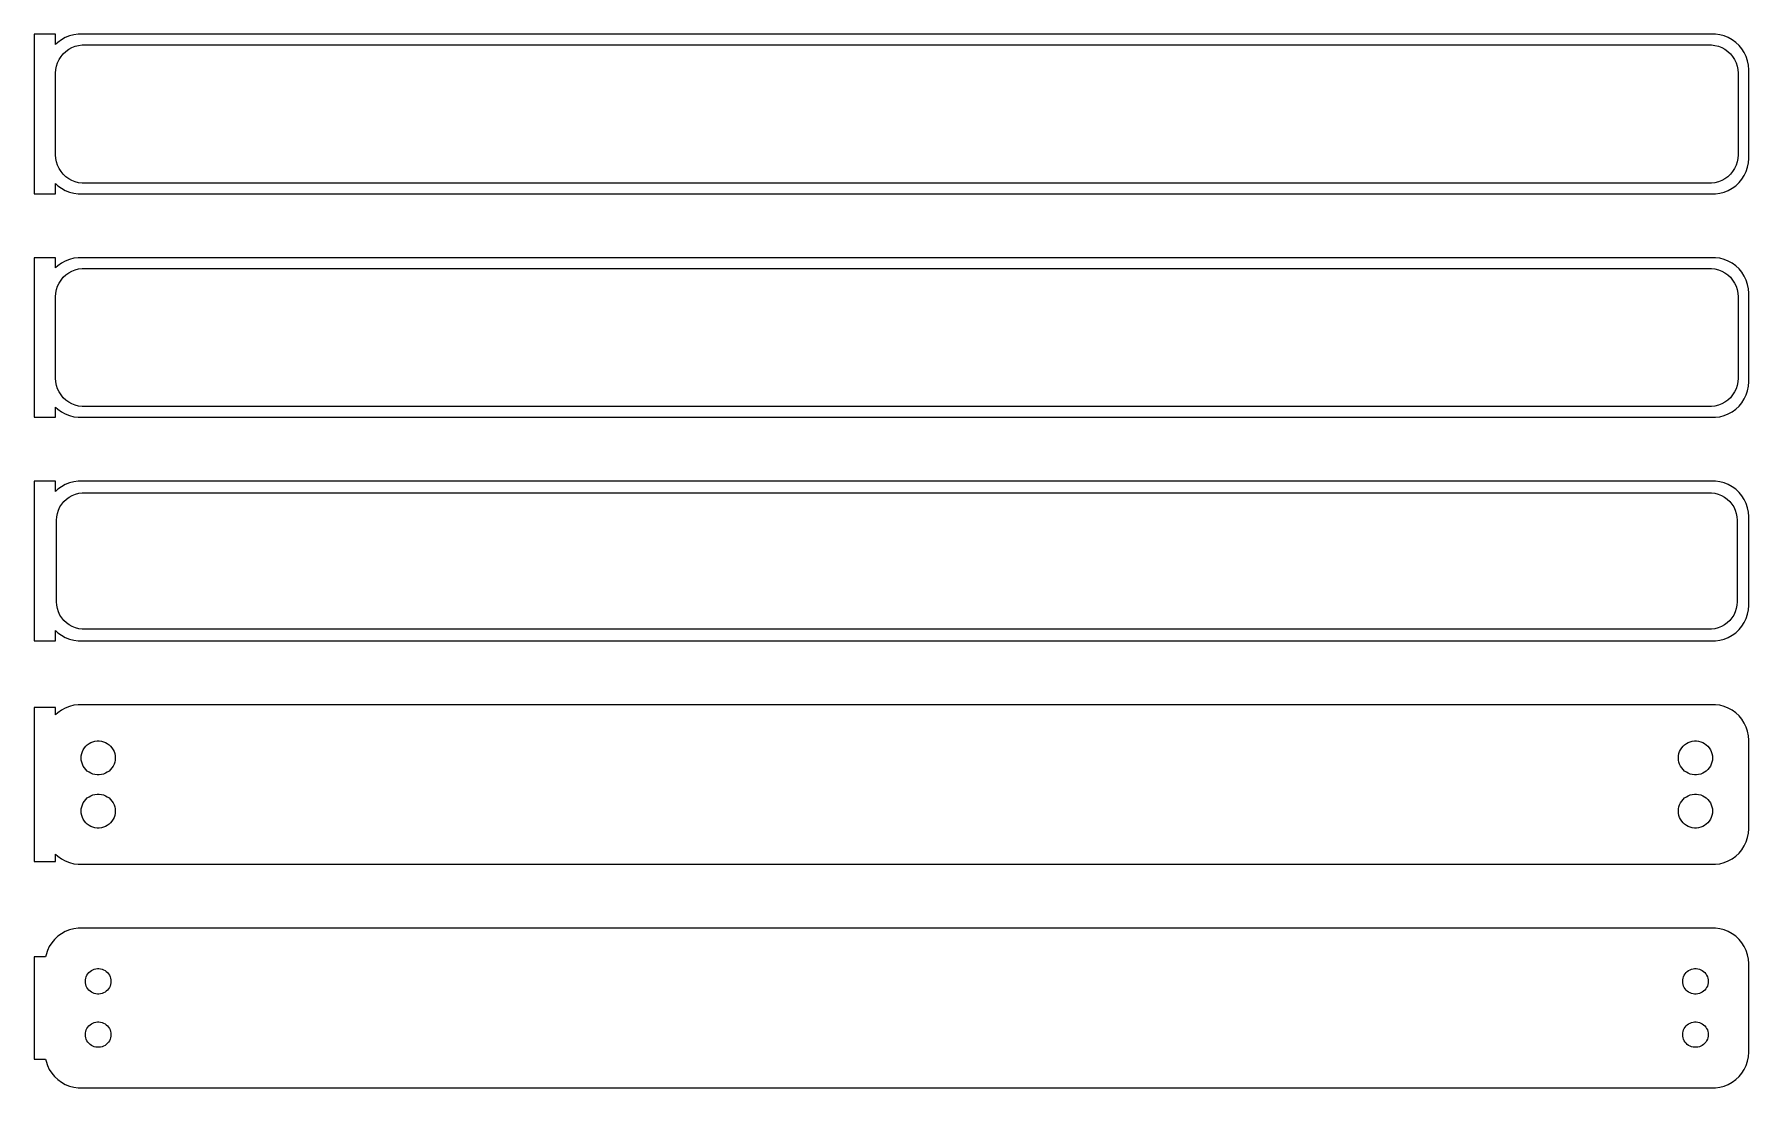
# Model space of a CAD drawing. Header units: metres. Extents: x -122 to 120, y 115 to 263.
import ezdxf

# ---------------------------------------------------------------- set-up
doc = ezdxf.new("R2010")
doc.units = ezdxf.units.M

msp = doc.modelspace()

# ---------------------------------------------------------------- linework, layer by layer
for p, q in [((-118.5, 263.24), (-121.5, 263.24)), ((-121.5, 263.24), (-121.5, 240.76)), ((-118.5, 261.809), (-118.5, 263.24)), ((-115.314, 263.24), (-115.937, 263.161)), ((115.314, 263.24), (-115.314, 263.24)), ((115.937, 263.161), (115.314, 263.24)), ((-118.187, 262.103), (-118.5, 261.809)), ((-117.679, 262.472), (-118.187, 262.103)), ((-117.129, 262.774), (-117.679, 262.472)), ((-117.416, 260.488), (-117.05, 260.832)), ((-116.545, 263.005), (-117.129, 262.774)), ((-117.05, 260.832), (-116.643, 261.127)), ((-116.643, 261.127), (-116.203, 261.369)), ((-115.937, 263.161), (-116.545, 263.005)), ((-116.203, 261.369), (-115.736, 261.554)), ((-115.736, 261.554), (-115.25, 261.679)), ((-115.25, 261.679), (-114.751, 261.742)), ((-114.751, 261.742), (114.751, 261.742)), ((114.751, 261.742), (115.25, 261.679)), ((115.25, 261.679), (115.736, 261.554)), ((115.736, 261.554), (116.203, 261.369)), ((116.545, 263.005), (115.937, 263.161)), ((116.203, 261.369), (116.643, 261.127)), ((117.129, 262.774), (116.545, 263.005)), ((116.643, 261.127), (117.05, 260.832)), ((117.05, 260.832), (117.416, 260.488)), ((117.679, 262.472), (117.129, 262.774)), ((118.187, 262.103), (117.679, 262.472)), ((118.645, 261.673), (118.187, 262.103)), ((119.045, 261.189), (118.645, 261.673)), ((119.382, 260.659), (119.045, 261.189)), ((-118.468, 258.251), (-118.374, 258.745)), ((-118.374, 258.745), (-118.219, 259.222)), ((-118.219, 259.222), (-118.005, 259.677)), ((-118.005, 259.677), (-117.736, 260.101)), ((-117.736, 260.101), (-117.416, 260.488)), ((117.416, 260.488), (117.736, 260.101)), ((117.736, 260.101), (118.005, 259.677)), ((118.005, 259.677), (118.219, 259.222)), ((118.219, 259.222), (118.374, 258.745)), ((118.374, 258.745), (118.468, 258.251)), ((119.649, 260.091), (119.382, 260.659)), ((119.843, 259.493), (119.649, 260.091)), ((119.961, 258.877), (119.843, 259.493)), ((120, 258.25), (119.961, 258.877)), ((-118.5, 257.75), (-118.468, 258.251)), ((-118.5, 246.25), (-118.5, 257.75)), ((118.468, 258.251), (118.5, 257.75)), ((118.5, 257.75), (118.5, 246.25)), ((120, 245.75), (120, 258.25)), ((-118.468, 245.749), (-118.5, 246.25)), ((-118.374, 245.255), (-118.468, 245.749)), ((-118.219, 244.778), (-118.374, 245.255)), ((-118.005, 244.323), (-118.219, 244.778)), ((-117.736, 243.899), (-118.005, 244.323)), ((118.005, 244.323), (117.736, 243.899)), ((118.219, 244.778), (118.005, 244.323)), ((118.374, 245.255), (118.219, 244.778)), ((118.468, 245.749), (118.374, 245.255)), ((118.5, 246.25), (118.468, 245.749)), ((119.649, 243.909), (119.843, 244.507)), ((119.843, 244.507), (119.961, 245.123)), ((119.961, 245.123), (120, 245.75)), ((-118.5, 242.191), (-118.187, 241.897)), ((-118.5, 240.76), (-118.5, 242.191)), ((-118.187, 241.897), (-117.679, 241.528)), ((-117.416, 243.512), (-117.736, 243.899)), ((-117.679, 241.528), (-117.129, 241.226)), ((-117.05, 243.168), (-117.416, 243.512)), ((-116.643, 242.873), (-117.05, 243.168)), ((-116.203, 242.631), (-116.643, 242.873)), ((-115.736, 242.446), (-116.203, 242.631)), ((-115.25, 242.321), (-115.736, 242.446)), ((-114.751, 242.258), (-115.25, 242.321)), ((114.751, 242.258), (-114.751, 242.258)), ((115.25, 242.321), (114.751, 242.258)), ((115.736, 242.446), (115.25, 242.321)), ((116.203, 242.631), (115.736, 242.446)), ((116.643, 242.873), (116.203, 242.631)), ((117.05, 243.168), (116.643, 242.873)), ((117.416, 243.512), (117.05, 243.168)), ((117.129, 241.226), (117.679, 241.528)), ((117.736, 243.899), (117.416, 243.512)), ((117.679, 241.528), (118.187, 241.897)), ((118.187, 241.897), (118.645, 242.327)), ((118.645, 242.327), (119.045, 242.811)), ((119.045, 242.811), (119.382, 243.341)), ((119.382, 243.341), (119.649, 243.909)), ((-121.5, 240.76), (-118.5, 240.76)), ((-117.129, 241.226), (-116.545, 240.995)), ((-116.545, 240.995), (-115.937, 240.839)), ((-115.937, 240.839), (-115.314, 240.76)), ((-115.314, 240.76), (115.314, 240.76)), ((115.314, 240.76), (115.937, 240.839)), ((115.937, 240.839), (116.545, 240.995)), ((116.545, 240.995), (117.129, 241.226)), ((-118.5, 231.74), (-121.5, 231.74)), ((-121.5, 231.74), (-121.5, 209.26)), ((-118.5, 230.309), (-118.5, 231.74)), ((-118.187, 230.603), (-118.5, 230.309)), ((-117.679, 230.972), (-118.187, 230.603)), ((-117.129, 231.274), (-117.679, 230.972)), ((-116.545, 231.505), (-117.129, 231.274)), ((-117.05, 229.332), (-116.643, 229.627)), ((-116.643, 229.627), (-116.203, 229.869)), ((-115.937, 231.661), (-116.545, 231.505)), ((-116.203, 229.869), (-115.736, 230.054)), ((-115.314, 231.74), (-115.937, 231.661)), ((-115.736, 230.054), (-115.25, 230.179)), ((115.314, 231.74), (-115.314, 231.74)), ((-115.25, 230.179), (-114.751, 230.242)), ((-114.751, 230.242), (114.751, 230.242)), ((114.751, 230.242), (115.25, 230.179)), ((115.25, 230.179), (115.736, 230.054)), ((115.937, 231.661), (115.314, 231.74)), ((115.736, 230.054), (116.203, 229.869)), ((116.545, 231.505), (115.937, 231.661)), ((116.203, 229.869), (116.643, 229.627)), ((117.129, 231.274), (116.545, 231.505)), ((116.643, 229.627), (117.05, 229.332)), ((117.679, 230.972), (117.129, 231.274)), ((118.187, 230.603), (117.679, 230.972)), ((118.645, 230.173), (118.187, 230.603)), ((119.045, 229.689), (118.645, 230.173)), ((119.382, 229.159), (119.045, 229.689)), ((-118.468, 226.751), (-118.374, 227.245)), ((-118.374, 227.245), (-118.219, 227.722)), ((-118.219, 227.722), (-118.005, 228.177)), ((-118.005, 228.177), (-117.736, 228.601)), ((-117.736, 228.601), (-117.416, 228.988)), ((-117.416, 228.988), (-117.05, 229.332)), ((117.05, 229.332), (117.416, 228.988)), ((117.416, 228.988), (117.736, 228.601)), ((117.736, 228.601), (118.005, 228.177)), ((118.005, 228.177), (118.219, 227.722)), ((118.219, 227.722), (118.374, 227.245)), ((118.374, 227.245), (118.468, 226.751)), ((119.649, 228.591), (119.382, 229.159)), ((119.843, 227.993), (119.649, 228.591)), ((119.961, 227.377), (119.843, 227.993)), ((120, 226.75), (119.961, 227.377)), ((-118.5, 226.25), (-118.468, 226.751)), ((-118.5, 214.75), (-118.5, 226.25)), ((118.468, 226.751), (118.5, 226.25)), ((118.5, 226.25), (118.5, 214.75)), ((120, 214.25), (120, 226.75)), ((-118.468, 214.249), (-118.5, 214.75)), ((-118.374, 213.755), (-118.468, 214.249)), ((-118.219, 213.278), (-118.374, 213.755)), ((-118.005, 212.823), (-118.219, 213.278)), ((-117.736, 212.399), (-118.005, 212.823)), ((118.005, 212.823), (117.736, 212.399)), ((118.219, 213.278), (118.005, 212.823)), ((118.374, 213.755), (118.219, 213.278)), ((118.468, 214.249), (118.374, 213.755)), ((118.5, 214.75), (118.468, 214.249)), ((119.649, 212.409), (119.843, 213.007)), ((119.843, 213.007), (119.961, 213.623)), ((119.961, 213.623), (120, 214.25)), ((-118.5, 210.691), (-118.187, 210.397)), ((-118.5, 209.26), (-118.5, 210.691)), ((-118.187, 210.397), (-117.679, 210.028)), ((-117.416, 212.012), (-117.736, 212.399)), ((-117.05, 211.668), (-117.416, 212.012)), ((-116.643, 211.373), (-117.05, 211.668)), ((-116.203, 211.131), (-116.643, 211.373)), ((-115.736, 210.946), (-116.203, 211.131)), ((-115.25, 210.821), (-115.736, 210.946)), ((-114.751, 210.758), (-115.25, 210.821)), ((114.751, 210.758), (-114.751, 210.758)), ((115.25, 210.821), (114.751, 210.758)), ((115.736, 210.946), (115.25, 210.821)), ((116.203, 211.131), (115.736, 210.946)), ((116.643, 211.373), (116.203, 211.131)), ((117.05, 211.668), (116.643, 211.373)), ((117.416, 212.012), (117.05, 211.668)), ((117.736, 212.399), (117.416, 212.012)), ((117.679, 210.028), (118.187, 210.397)), ((118.187, 210.397), (118.645, 210.827)), ((118.645, 210.827), (119.045, 211.311)), ((119.045, 211.311), (119.382, 211.841)), ((119.382, 211.841), (119.649, 212.409)), ((-121.5, 209.26), (-118.5, 209.26)), ((-117.679, 210.028), (-117.129, 209.726)), ((-117.129, 209.726), (-116.545, 209.495)), ((-116.545, 209.495), (-115.937, 209.339)), ((-115.937, 209.339), (-115.314, 209.26)), ((-115.314, 209.26), (115.314, 209.26)), ((115.314, 209.26), (115.937, 209.339)), ((115.937, 209.339), (116.545, 209.495)), ((116.545, 209.495), (117.129, 209.726)), ((117.129, 209.726), (117.679, 210.028)), ((-118.5, 200.24), (-121.5, 200.24)), ((-121.5, 200.24), (-121.5, 177.76)), ((-118.5, 198.809), (-118.5, 200.24)), ((-118.187, 199.103), (-118.5, 198.809)), ((-117.679, 199.472), (-118.187, 199.103)), ((-117.129, 199.774), (-117.679, 199.472)), ((-116.545, 200.005), (-117.129, 199.774)), ((-116.575, 198.02), (-116.149, 198.254)), ((-115.937, 200.161), (-116.545, 200.005)), ((-116.149, 198.254), (-115.697, 198.433)), ((-115.314, 200.24), (-115.937, 200.161)), ((-115.697, 198.433), (-115.226, 198.554)), ((115.314, 200.24), (-115.314, 200.24)), ((-115.226, 198.554), (-114.743, 198.615)), ((-114.743, 198.615), (114.743, 198.615)), ((114.743, 198.615), (115.226, 198.554)), ((115.226, 198.554), (115.697, 198.433)), ((115.937, 200.161), (115.314, 200.24)), ((115.697, 198.433), (116.149, 198.254)), ((116.545, 200.005), (115.937, 200.161)), ((116.149, 198.254), (116.575, 198.02)), ((117.129, 199.774), (116.545, 200.005)), ((117.679, 199.472), (117.129, 199.774)), ((118.187, 199.103), (117.679, 199.472)), ((118.645, 198.673), (118.187, 199.103)), ((119.045, 198.189), (118.645, 198.673)), ((119.382, 197.659), (119.045, 198.189)), ((-118.342, 195.235), (-118.251, 195.713)), ((-118.251, 195.713), (-118.101, 196.176)), ((-118.101, 196.176), (-117.894, 196.616)), ((-117.894, 196.616), (-117.633, 197.026)), ((-117.633, 197.026), (-117.323, 197.401)), ((-117.323, 197.401), (-116.969, 197.734)), ((-116.969, 197.734), (-116.575, 198.02)), ((116.575, 198.02), (116.969, 197.734)), ((116.969, 197.734), (117.323, 197.401)), ((117.323, 197.401), (117.633, 197.026)), ((117.633, 197.026), (117.894, 196.616)), ((117.894, 196.616), (118.101, 196.176)), ((118.101, 196.176), (118.251, 195.713)), ((118.251, 195.713), (118.342, 195.235)), ((119.649, 197.091), (119.382, 197.659)), ((119.843, 196.493), (119.649, 197.091)), ((119.961, 195.877), (119.843, 196.493)), ((120, 195.25), (119.961, 195.877)), ((-118.373, 194.75), (-118.342, 195.235)), ((-118.373, 183.25), (-118.373, 194.75)), ((118.342, 195.235), (118.373, 194.75)), ((118.373, 194.75), (118.373, 183.25)), ((120, 182.75), (120, 195.25)), ((-118.342, 182.765), (-118.373, 183.25)), ((-118.251, 182.287), (-118.342, 182.765)), ((-118.101, 181.824), (-118.251, 182.287)), ((-117.894, 181.384), (-118.101, 181.824)), ((-117.633, 180.974), (-117.894, 181.384)), ((117.894, 181.384), (117.633, 180.974)), ((118.101, 181.824), (117.894, 181.384)), ((118.251, 182.287), (118.101, 181.824)), ((118.342, 182.765), (118.251, 182.287)), ((118.373, 183.25), (118.342, 182.765)), ((119.649, 180.909), (119.843, 181.507)), ((119.843, 181.507), (119.961, 182.123)), ((119.961, 182.123), (120, 182.75)), ((-118.5, 179.191), (-118.187, 178.897)), ((-118.5, 177.76), (-118.5, 179.191)), ((-118.187, 178.897), (-117.679, 178.528)), ((-117.323, 180.599), (-117.633, 180.974)), ((-116.969, 180.266), (-117.323, 180.599)), ((-116.575, 179.98), (-116.969, 180.266)), ((-116.149, 179.746), (-116.575, 179.98)), ((-115.697, 179.567), (-116.149, 179.746)), ((-115.226, 179.446), (-115.697, 179.567)), ((-114.743, 179.385), (-115.226, 179.446)), ((114.743, 179.385), (-114.743, 179.385)), ((115.226, 179.446), (114.743, 179.385)), ((115.697, 179.567), (115.226, 179.446)), ((116.149, 179.746), (115.697, 179.567)), ((116.575, 179.98), (116.149, 179.746)), ((116.969, 180.266), (116.575, 179.98)), ((117.323, 180.599), (116.969, 180.266)), ((117.633, 180.974), (117.323, 180.599)), ((117.679, 178.528), (118.187, 178.897)), ((118.187, 178.897), (118.645, 179.327)), ((118.645, 179.327), (119.045, 179.811)), ((119.045, 179.811), (119.382, 180.341)), ((119.382, 180.341), (119.649, 180.909)), ((-121.5, 177.76), (-118.5, 177.76)), ((-117.679, 178.528), (-117.129, 178.226)), ((-117.129, 178.226), (-116.545, 177.995)), ((-116.545, 177.995), (-115.937, 177.839)), ((-115.937, 177.839), (-115.314, 177.76)), ((-115.314, 177.76), (115.314, 177.76)), ((115.314, 177.76), (115.937, 177.839)), ((115.937, 177.839), (116.545, 177.995)), ((116.545, 177.995), (117.129, 178.226)), ((117.129, 178.226), (117.679, 178.528)), ((-118.5, 168.365), (-121.5, 168.365)), ((-121.5, 168.365), (-121.5, 146.635)), ((-118.5, 167.309), (-118.5, 168.365)), ((-118.187, 167.603), (-118.5, 167.309)), ((-117.679, 167.972), (-118.187, 167.603)), ((-117.129, 168.274), (-117.679, 167.972)), ((-116.545, 168.505), (-117.129, 168.274)), ((-115.937, 168.661), (-116.545, 168.505)), ((-115.314, 168.74), (-115.937, 168.661)), ((115.314, 168.74), (-115.314, 168.74)), ((115.937, 168.661), (115.314, 168.74)), ((116.545, 168.505), (115.937, 168.661)), ((117.129, 168.274), (116.545, 168.505)), ((117.679, 167.972), (117.129, 168.274)), ((118.187, 167.603), (117.679, 167.972)), ((118.645, 167.173), (118.187, 167.603)), ((119.045, 166.689), (118.645, 167.173)), ((119.382, 166.159), (119.045, 166.689)), ((119.649, 165.591), (119.382, 166.159)), ((119.843, 164.993), (119.649, 165.591)), ((119.961, 164.377), (119.843, 164.993)), ((120, 163.75), (119.961, 164.377)), ((-114.881, 161.551), (-114.825, 161.847)), ((-114.825, 161.847), (-114.731, 162.133)), ((-114.731, 162.133), (-114.603, 162.406)), ((-114.603, 162.406), (-114.442, 162.661)), ((-114.442, 162.661), (-114.25, 162.893)), ((-114.25, 162.893), (-114.03, 163.099)), ((-114.03, 163.099), (-113.786, 163.276)), ((-113.786, 163.276), (-113.522, 163.422)), ((-113.522, 163.422), (-113.242, 163.533)), ((-113.242, 163.533), (-112.95, 163.607)), ((-112.95, 163.607), (-112.651, 163.645)), ((-112.651, 163.645), (-112.349, 163.645)), ((-112.349, 163.645), (-112.05, 163.607)), ((-112.05, 163.607), (-111.758, 163.533)), ((-111.758, 163.533), (-111.478, 163.422)), ((-111.478, 163.422), (-111.214, 163.276)), ((-111.214, 163.276), (-110.97, 163.099)), ((-110.97, 163.099), (-110.75, 162.893)), ((-110.75, 162.893), (-110.558, 162.661)), ((-110.558, 162.661), (-110.397, 162.406)), ((-110.397, 162.406), (-110.269, 162.133)), ((-110.269, 162.133), (-110.175, 161.847)), ((-110.175, 161.847), (-110.119, 161.551)), ((110.119, 161.551), (110.175, 161.847)), ((110.175, 161.847), (110.269, 162.133)), ((110.269, 162.133), (110.397, 162.406)), ((110.397, 162.406), (110.558, 162.661)), ((110.558, 162.661), (110.75, 162.893)), ((110.75, 162.893), (110.97, 163.099)), ((110.97, 163.099), (111.214, 163.276)), ((111.214, 163.276), (111.478, 163.422)), ((111.478, 163.422), (111.758, 163.533)), ((111.758, 163.533), (112.05, 163.607)), ((112.05, 163.607), (112.349, 163.645)), ((112.349, 163.645), (112.651, 163.645)), ((112.651, 163.645), (112.95, 163.607)), ((112.95, 163.607), (113.242, 163.533)), ((113.242, 163.533), (113.522, 163.422)), ((113.522, 163.422), (113.786, 163.276)), ((113.786, 163.276), (114.03, 163.099)), ((114.03, 163.099), (114.25, 162.893)), ((114.25, 162.893), (114.442, 162.661)), ((114.442, 162.661), (114.603, 162.406)), ((114.603, 162.406), (114.731, 162.133)), ((114.731, 162.133), (114.825, 161.847)), ((114.825, 161.847), (114.881, 161.551)), ((120, 151.25), (120, 163.75)), ((-114.9, 161.25), (-114.881, 161.551)), ((-114.881, 160.949), (-114.9, 161.25)), ((-114.825, 160.653), (-114.881, 160.949)), ((-114.731, 160.367), (-114.825, 160.653)), ((-114.603, 160.094), (-114.731, 160.367)), ((-114.442, 159.839), (-114.603, 160.094)), ((-114.25, 159.607), (-114.442, 159.839)), ((-114.03, 159.401), (-114.25, 159.607)), ((-113.786, 159.224), (-114.03, 159.401)), ((-110.97, 159.401), (-111.214, 159.224)), ((-110.75, 159.607), (-110.97, 159.401)), ((-110.558, 159.839), (-110.75, 159.607)), ((-110.397, 160.094), (-110.558, 159.839)), ((-110.269, 160.367), (-110.397, 160.094)), ((-110.175, 160.653), (-110.269, 160.367)), ((-110.119, 160.949), (-110.175, 160.653)), ((-110.119, 161.551), (-110.1, 161.25)), ((-110.1, 161.25), (-110.119, 160.949)), ((110.1, 161.25), (110.119, 161.551)), ((110.119, 160.949), (110.1, 161.25)), ((110.175, 160.653), (110.119, 160.949)), ((110.269, 160.367), (110.175, 160.653)), ((110.397, 160.094), (110.269, 160.367)), ((110.558, 159.839), (110.397, 160.094)), ((110.75, 159.607), (110.558, 159.839)), ((110.97, 159.401), (110.75, 159.607)), ((111.214, 159.224), (110.97, 159.401)), ((114.03, 159.401), (113.786, 159.224)), ((114.25, 159.607), (114.03, 159.401)), ((114.442, 159.839), (114.25, 159.607)), ((114.603, 160.094), (114.442, 159.839)), ((114.731, 160.367), (114.603, 160.094)), ((114.825, 160.653), (114.731, 160.367)), ((114.881, 160.949), (114.825, 160.653)), ((114.881, 161.551), (114.9, 161.25)), ((114.9, 161.25), (114.881, 160.949)), ((-113.522, 159.078), (-113.786, 159.224)), ((-113.242, 158.967), (-113.522, 159.078)), ((-112.95, 158.893), (-113.242, 158.967)), ((-112.651, 158.855), (-112.95, 158.893)), ((-112.349, 158.855), (-112.651, 158.855)), ((-112.05, 158.893), (-112.349, 158.855)), ((-111.758, 158.967), (-112.05, 158.893)), ((-111.478, 159.078), (-111.758, 158.967)), ((-111.214, 159.224), (-111.478, 159.078)), ((111.478, 159.078), (111.214, 159.224)), ((111.758, 158.967), (111.478, 159.078)), ((112.05, 158.893), (111.758, 158.967)), ((112.349, 158.855), (112.05, 158.893)), ((112.651, 158.855), (112.349, 158.855)), ((112.95, 158.893), (112.651, 158.855)), ((113.242, 158.967), (112.95, 158.893)), ((113.522, 159.078), (113.242, 158.967)), ((113.786, 159.224), (113.522, 159.078)), ((-114.825, 154.347), (-114.731, 154.633)), ((-114.731, 154.633), (-114.603, 154.906)), ((-114.603, 154.906), (-114.442, 155.161)), ((-114.442, 155.161), (-114.25, 155.393)), ((-114.25, 155.393), (-114.03, 155.599)), ((-114.03, 155.599), (-113.786, 155.776)), ((-113.786, 155.776), (-113.522, 155.922)), ((-113.522, 155.922), (-113.242, 156.033)), ((-113.242, 156.033), (-112.95, 156.107)), ((-112.95, 156.107), (-112.651, 156.145)), ((-112.651, 156.145), (-112.349, 156.145)), ((-112.349, 156.145), (-112.05, 156.107)), ((-112.05, 156.107), (-111.758, 156.033)), ((-111.758, 156.033), (-111.478, 155.922)), ((-111.478, 155.922), (-111.214, 155.776)), ((-111.214, 155.776), (-110.97, 155.599)), ((-110.97, 155.599), (-110.75, 155.393)), ((-110.75, 155.393), (-110.558, 155.161)), ((-110.558, 155.161), (-110.397, 154.906)), ((-110.397, 154.906), (-110.269, 154.633)), ((-110.269, 154.633), (-110.175, 154.347)), ((110.175, 154.347), (110.269, 154.633)), ((110.269, 154.633), (110.397, 154.906)), ((110.397, 154.906), (110.558, 155.161)), ((110.558, 155.161), (110.75, 155.393)), ((110.75, 155.393), (110.97, 155.599)), ((110.97, 155.599), (111.214, 155.776)), ((111.214, 155.776), (111.478, 155.922)), ((111.478, 155.922), (111.758, 156.033)), ((111.758, 156.033), (112.05, 156.107)), ((112.05, 156.107), (112.349, 156.145)), ((112.349, 156.145), (112.651, 156.145)), ((112.651, 156.145), (112.95, 156.107)), ((112.95, 156.107), (113.242, 156.033)), ((113.242, 156.033), (113.522, 155.922)), ((113.522, 155.922), (113.786, 155.776)), ((113.786, 155.776), (114.03, 155.599)), ((114.03, 155.599), (114.25, 155.393)), ((114.25, 155.393), (114.442, 155.161)), ((114.442, 155.161), (114.603, 154.906)), ((114.603, 154.906), (114.731, 154.633)), ((114.731, 154.633), (114.825, 154.347)), ((-114.9, 153.75), (-114.881, 154.051)), ((-114.881, 153.449), (-114.9, 153.75)), ((-114.881, 154.051), (-114.825, 154.347)), ((-114.825, 153.153), (-114.881, 153.449)), ((-114.731, 152.867), (-114.825, 153.153)), ((-114.603, 152.594), (-114.731, 152.867)), ((-114.442, 152.339), (-114.603, 152.594)), ((-114.25, 152.107), (-114.442, 152.339)), ((-110.558, 152.339), (-110.75, 152.107)), ((-110.397, 152.594), (-110.558, 152.339)), ((-110.269, 152.867), (-110.397, 152.594)), ((-110.175, 153.153), (-110.269, 152.867)), ((-110.175, 154.347), (-110.119, 154.051)), ((-110.119, 153.449), (-110.175, 153.153)), ((-110.119, 154.051), (-110.1, 153.75)), ((-110.1, 153.75), (-110.119, 153.449)), ((110.1, 153.75), (110.119, 154.051)), ((110.119, 153.449), (110.1, 153.75)), ((110.119, 154.051), (110.175, 154.347)), ((110.175, 153.153), (110.119, 153.449)), ((110.269, 152.867), (110.175, 153.153)), ((110.397, 152.594), (110.269, 152.867)), ((110.558, 152.339), (110.397, 152.594)), ((110.75, 152.107), (110.558, 152.339)), ((114.442, 152.339), (114.25, 152.107)), ((114.603, 152.594), (114.442, 152.339)), ((114.731, 152.867), (114.603, 152.594)), ((114.825, 153.153), (114.731, 152.867)), ((114.825, 154.347), (114.881, 154.051)), ((114.881, 153.449), (114.825, 153.153)), ((114.881, 154.051), (114.9, 153.75)), ((114.9, 153.75), (114.881, 153.449)), ((-114.03, 151.901), (-114.25, 152.107)), ((-113.786, 151.724), (-114.03, 151.901)), ((-113.522, 151.578), (-113.786, 151.724)), ((-113.242, 151.467), (-113.522, 151.578)), ((-112.95, 151.393), (-113.242, 151.467)), ((-112.651, 151.355), (-112.95, 151.393)), ((-112.349, 151.355), (-112.651, 151.355)), ((-112.05, 151.393), (-112.349, 151.355)), ((-111.758, 151.467), (-112.05, 151.393)), ((-111.478, 151.578), (-111.758, 151.467)), ((-111.214, 151.724), (-111.478, 151.578)), ((-110.97, 151.901), (-111.214, 151.724)), ((-110.75, 152.107), (-110.97, 151.901)), ((110.97, 151.901), (110.75, 152.107)), ((111.214, 151.724), (110.97, 151.901)), ((111.478, 151.578), (111.214, 151.724)), ((111.758, 151.467), (111.478, 151.578)), ((112.05, 151.393), (111.758, 151.467)), ((112.349, 151.355), (112.05, 151.393)), ((112.651, 151.355), (112.349, 151.355)), ((112.95, 151.393), (112.651, 151.355)), ((113.242, 151.467), (112.95, 151.393)), ((113.522, 151.578), (113.242, 151.467)), ((113.786, 151.724), (113.522, 151.578)), ((114.03, 151.901), (113.786, 151.724)), ((114.25, 152.107), (114.03, 151.901)), ((119.649, 149.409), (119.843, 150.007)), ((119.843, 150.007), (119.961, 150.623)), ((119.961, 150.623), (120, 151.25)), ((-118.5, 146.635), (-118.5, 147.691)), ((-118.5, 147.691), (-118.187, 147.397)), ((-118.187, 147.397), (-117.679, 147.028)), ((117.679, 147.028), (118.187, 147.397)), ((118.187, 147.397), (118.645, 147.827)), ((118.645, 147.827), (119.045, 148.311)), ((119.045, 148.311), (119.382, 148.841)), ((119.382, 148.841), (119.649, 149.409)), ((-121.5, 146.635), (-118.5, 146.635)), ((-117.679, 147.028), (-117.129, 146.726)), ((-117.129, 146.726), (-116.545, 146.495)), ((-116.545, 146.495), (-115.937, 146.339)), ((-115.937, 146.339), (-115.314, 146.26)), ((-115.314, 146.26), (115.314, 146.26)), ((115.314, 146.26), (115.937, 146.339)), ((115.937, 146.339), (116.545, 146.495)), ((116.545, 146.495), (117.129, 146.726)), ((117.129, 146.726), (117.679, 147.028)), ((-118.645, 135.673), (-119.045, 135.189)), ((-118.187, 136.103), (-118.645, 135.673)), ((-117.679, 136.472), (-118.187, 136.103)), ((-117.129, 136.774), (-117.679, 136.472)), ((-116.545, 137.005), (-117.129, 136.774)), ((-115.937, 137.161), (-116.545, 137.005)), ((-115.314, 137.24), (-115.937, 137.161)), ((115.314, 137.24), (-115.314, 137.24)), ((115.937, 137.161), (115.314, 137.24)), ((116.545, 137.005), (115.937, 137.161)), ((117.129, 136.774), (116.545, 137.005)), ((117.679, 136.472), (117.129, 136.774)), ((118.187, 136.103), (117.679, 136.472)), ((118.645, 135.673), (118.187, 136.103)), ((119.045, 135.189), (118.645, 135.673)), ((-119.9, 133.194), (-121.5, 133.194)), ((-121.5, 133.194), (-121.5, 118.806)), ((-119.843, 133.493), (-119.9, 133.194)), ((-119.649, 134.091), (-119.843, 133.493)), ((-119.382, 134.659), (-119.649, 134.091)), ((-119.045, 135.189), (-119.382, 134.659)), ((119.382, 134.659), (119.045, 135.189)), ((119.649, 134.091), (119.382, 134.659)), ((119.843, 133.493), (119.649, 134.091)), ((119.961, 132.877), (119.843, 133.493)), ((120, 132.25), (119.961, 132.877)), ((-114.243, 130.198), (-114.174, 130.413)), ((-114.174, 130.413), (-114.077, 130.617)), ((-114.077, 130.617), (-113.956, 130.808)), ((-113.956, 130.808), (-113.812, 130.982)), ((-113.812, 130.982), (-113.647, 131.137)), ((-113.647, 131.137), (-113.464, 131.27)), ((-113.464, 131.27), (-113.266, 131.379)), ((-113.266, 131.379), (-113.056, 131.462)), ((-113.056, 131.462), (-112.837, 131.518)), ((-112.837, 131.518), (-112.613, 131.546)), ((-112.613, 131.546), (-112.387, 131.546)), ((-112.387, 131.546), (-112.163, 131.518)), ((-112.163, 131.518), (-111.944, 131.462)), ((-111.944, 131.462), (-111.734, 131.379)), ((-111.734, 131.379), (-111.536, 131.27)), ((-111.536, 131.27), (-111.353, 131.137)), ((-111.353, 131.137), (-111.188, 130.982)), ((-111.188, 130.982), (-111.044, 130.808)), ((-111.044, 130.808), (-110.923, 130.617)), ((-110.923, 130.617), (-110.826, 130.413)), ((-110.826, 130.413), (-110.757, 130.198)), ((110.757, 130.198), (110.826, 130.413)), ((110.826, 130.413), (110.923, 130.617)), ((110.923, 130.617), (111.044, 130.808)), ((111.044, 130.808), (111.188, 130.982)), ((111.188, 130.982), (111.353, 131.137)), ((111.353, 131.137), (111.536, 131.27)), ((111.536, 131.27), (111.734, 131.379)), ((111.734, 131.379), (111.944, 131.462)), ((111.944, 131.462), (112.163, 131.518)), ((112.163, 131.518), (112.387, 131.546)), ((112.387, 131.546), (112.613, 131.546)), ((112.613, 131.546), (112.837, 131.518)), ((112.837, 131.518), (113.056, 131.462)), ((113.056, 131.462), (113.266, 131.379)), ((113.266, 131.379), (113.464, 131.27)), ((113.464, 131.27), (113.647, 131.137)), ((113.647, 131.137), (113.812, 130.982)), ((113.812, 130.982), (113.956, 130.808)), ((113.956, 130.808), (114.077, 130.617)), ((114.077, 130.617), (114.174, 130.413)), ((114.174, 130.413), (114.243, 130.198)), ((120, 119.75), (120, 132.25)), ((-114.3, 129.75), (-114.286, 129.976)), ((-114.286, 129.524), (-114.3, 129.75)), ((-114.286, 129.976), (-114.243, 130.198)), ((-114.243, 129.302), (-114.286, 129.524)), ((-114.174, 129.087), (-114.243, 129.302)), ((-114.077, 128.883), (-114.174, 129.087)), ((-113.956, 128.692), (-114.077, 128.883)), ((-113.812, 128.518), (-113.956, 128.692)), ((-113.647, 128.363), (-113.812, 128.518)), ((-113.464, 128.23), (-113.647, 128.363)), ((-113.266, 128.121), (-113.464, 128.23)), ((-113.056, 128.038), (-113.266, 128.121)), ((-112.837, 127.982), (-113.056, 128.038)), ((-111.944, 128.038), (-112.163, 127.982)), ((-111.734, 128.121), (-111.944, 128.038)), ((-111.536, 128.23), (-111.734, 128.121)), ((-111.353, 128.363), (-111.536, 128.23)), ((-111.188, 128.518), (-111.353, 128.363)), ((-111.044, 128.692), (-111.188, 128.518)), ((-110.923, 128.883), (-111.044, 128.692)), ((-110.826, 129.087), (-110.923, 128.883)), ((-110.757, 129.302), (-110.826, 129.087)), ((-110.757, 130.198), (-110.714, 129.976)), ((-110.714, 129.524), (-110.757, 129.302)), ((-110.714, 129.976), (-110.7, 129.75)), ((-110.7, 129.75), (-110.714, 129.524)), ((110.7, 129.75), (110.714, 129.976)), ((110.714, 129.524), (110.7, 129.75)), ((110.714, 129.976), (110.757, 130.198)), ((110.757, 129.302), (110.714, 129.524)), ((110.826, 129.087), (110.757, 129.302)), ((110.923, 128.883), (110.826, 129.087)), ((111.044, 128.692), (110.923, 128.883)), ((111.188, 128.518), (111.044, 128.692)), ((111.353, 128.363), (111.188, 128.518)), ((111.536, 128.23), (111.353, 128.363)), ((111.734, 128.121), (111.536, 128.23)), ((111.944, 128.038), (111.734, 128.121)), ((112.163, 127.982), (111.944, 128.038)), ((113.056, 128.038), (112.837, 127.982)), ((113.266, 128.121), (113.056, 128.038)), ((113.464, 128.23), (113.266, 128.121)), ((113.647, 128.363), (113.464, 128.23)), ((113.812, 128.518), (113.647, 128.363)), ((113.956, 128.692), (113.812, 128.518)), ((114.077, 128.883), (113.956, 128.692)), ((114.174, 129.087), (114.077, 128.883)), ((114.243, 129.302), (114.174, 129.087)), ((114.243, 130.198), (114.286, 129.976)), ((114.286, 129.524), (114.243, 129.302)), ((114.286, 129.976), (114.3, 129.75)), ((114.3, 129.75), (114.286, 129.524)), ((-112.613, 127.954), (-112.837, 127.982)), ((-112.387, 127.954), (-112.613, 127.954)), ((-112.163, 127.982), (-112.387, 127.954)), ((112.387, 127.954), (112.163, 127.982)), ((112.613, 127.954), (112.387, 127.954)), ((112.837, 127.982), (112.613, 127.954)), ((-114.077, 123.117), (-113.956, 123.308)), ((-113.956, 123.308), (-113.812, 123.482)), ((-113.812, 123.482), (-113.647, 123.637)), ((-113.647, 123.637), (-113.464, 123.77)), ((-113.464, 123.77), (-113.266, 123.879)), ((-113.266, 123.879), (-113.056, 123.962)), ((-113.056, 123.962), (-112.837, 124.018)), ((-112.837, 124.018), (-112.613, 124.046)), ((-112.613, 124.046), (-112.387, 124.046)), ((-112.387, 124.046), (-112.163, 124.018)), ((-112.163, 124.018), (-111.944, 123.962)), ((-111.944, 123.962), (-111.734, 123.879)), ((-111.734, 123.879), (-111.536, 123.77)), ((-111.536, 123.77), (-111.353, 123.637)), ((-111.353, 123.637), (-111.188, 123.482)), ((-111.188, 123.482), (-111.044, 123.308)), ((-111.044, 123.308), (-110.923, 123.117)), ((110.923, 123.117), (111.044, 123.308)), ((111.044, 123.308), (111.188, 123.482)), ((111.188, 123.482), (111.353, 123.637)), ((111.353, 123.637), (111.536, 123.77)), ((111.536, 123.77), (111.734, 123.879)), ((111.734, 123.879), (111.944, 123.962)), ((111.944, 123.962), (112.163, 124.018)), ((112.163, 124.018), (112.387, 124.046)), ((112.387, 124.046), (112.613, 124.046)), ((112.613, 124.046), (112.837, 124.018)), ((112.837, 124.018), (113.056, 123.962)), ((113.056, 123.962), (113.266, 123.879)), ((113.266, 123.879), (113.464, 123.77)), ((113.464, 123.77), (113.647, 123.637)), ((113.647, 123.637), (113.812, 123.482)), ((113.812, 123.482), (113.956, 123.308)), ((113.956, 123.308), (114.077, 123.117)), ((-114.3, 122.25), (-114.286, 122.476)), ((-114.286, 122.024), (-114.3, 122.25)), ((-114.286, 122.476), (-114.243, 122.698)), ((-114.243, 121.802), (-114.286, 122.024)), ((-114.243, 122.698), (-114.174, 122.913)), ((-114.174, 121.587), (-114.243, 121.802)), ((-114.174, 122.913), (-114.077, 123.117)), ((-114.077, 121.383), (-114.174, 121.587)), ((-113.956, 121.192), (-114.077, 121.383)), ((-113.812, 121.018), (-113.956, 121.192)), ((-113.647, 120.863), (-113.812, 121.018)), ((-113.464, 120.73), (-113.647, 120.863)), ((-111.353, 120.863), (-111.536, 120.73)), ((-111.188, 121.018), (-111.353, 120.863)), ((-111.044, 121.192), (-111.188, 121.018)), ((-110.923, 121.383), (-111.044, 121.192)), ((-110.923, 123.117), (-110.826, 122.913)), ((-110.826, 121.587), (-110.923, 121.383)), ((-110.826, 122.913), (-110.757, 122.698)), ((-110.757, 121.802), (-110.826, 121.587)), ((-110.757, 122.698), (-110.714, 122.476)), ((-110.714, 122.024), (-110.757, 121.802)), ((-110.714, 122.476), (-110.7, 122.25)), ((-110.7, 122.25), (-110.714, 122.024)), ((110.7, 122.25), (110.714, 122.476)), ((110.714, 122.024), (110.7, 122.25)), ((110.714, 122.476), (110.757, 122.698)), ((110.757, 121.802), (110.714, 122.024)), ((110.757, 122.698), (110.826, 122.913)), ((110.826, 121.587), (110.757, 121.802)), ((110.826, 122.913), (110.923, 123.117)), ((110.923, 121.383), (110.826, 121.587)), ((111.044, 121.192), (110.923, 121.383)), ((111.188, 121.018), (111.044, 121.192)), ((111.353, 120.863), (111.188, 121.018)), ((111.536, 120.73), (111.353, 120.863)), ((113.647, 120.863), (113.464, 120.73)), ((113.812, 121.018), (113.647, 120.863)), ((113.956, 121.192), (113.812, 121.018)), ((114.077, 121.383), (113.956, 121.192)), ((114.077, 123.117), (114.174, 122.913)), ((114.174, 121.587), (114.077, 121.383)), ((114.174, 122.913), (114.243, 122.698)), ((114.243, 121.802), (114.174, 121.587)), ((114.243, 122.698), (114.286, 122.476)), ((114.286, 122.024), (114.243, 121.802)), ((114.286, 122.476), (114.3, 122.25)), ((114.3, 122.25), (114.286, 122.024)), ((-121.5, 118.806), (-119.9, 118.806)), ((-119.9, 118.806), (-119.843, 118.507)), ((-119.843, 118.507), (-119.649, 117.909)), ((-113.266, 120.621), (-113.464, 120.73)), ((-113.056, 120.538), (-113.266, 120.621)), ((-112.837, 120.482), (-113.056, 120.538)), ((-112.613, 120.454), (-112.837, 120.482)), ((-112.387, 120.454), (-112.613, 120.454)), ((-112.163, 120.482), (-112.387, 120.454)), ((-111.944, 120.538), (-112.163, 120.482)), ((-111.734, 120.621), (-111.944, 120.538)), ((-111.536, 120.73), (-111.734, 120.621)), ((111.734, 120.621), (111.536, 120.73)), ((111.944, 120.538), (111.734, 120.621)), ((112.163, 120.482), (111.944, 120.538)), ((112.387, 120.454), (112.163, 120.482)), ((112.613, 120.454), (112.387, 120.454)), ((112.837, 120.482), (112.613, 120.454)), ((113.056, 120.538), (112.837, 120.482)), ((113.266, 120.621), (113.056, 120.538)), ((113.464, 120.73), (113.266, 120.621)), ((119.649, 117.909), (119.843, 118.507)), ((119.843, 118.507), (119.961, 119.123)), ((119.961, 119.123), (120, 119.75)), ((-119.649, 117.909), (-119.382, 117.341)), ((-119.382, 117.341), (-119.045, 116.811)), ((-119.045, 116.811), (-118.645, 116.327)), ((-118.645, 116.327), (-118.187, 115.897)), ((118.187, 115.897), (118.645, 116.327)), ((118.645, 116.327), (119.045, 116.811)), ((119.045, 116.811), (119.382, 117.341)), ((119.382, 117.341), (119.649, 117.909)), ((-118.187, 115.897), (-117.679, 115.528)), ((-117.679, 115.528), (-117.129, 115.226)), ((-117.129, 115.226), (-116.545, 114.995)), ((-116.545, 114.995), (-115.937, 114.839)), ((-115.937, 114.839), (-115.314, 114.76)), ((-115.314, 114.76), (115.314, 114.76)), ((115.314, 114.76), (115.937, 114.839)), ((115.937, 114.839), (116.545, 114.995)), ((116.545, 114.995), (117.129, 115.226)), ((117.129, 115.226), (117.679, 115.528)), ((117.679, 115.528), (118.187, 115.897))]:
    msp.add_line(p, q)

doc.saveas('drawing.dxf')
